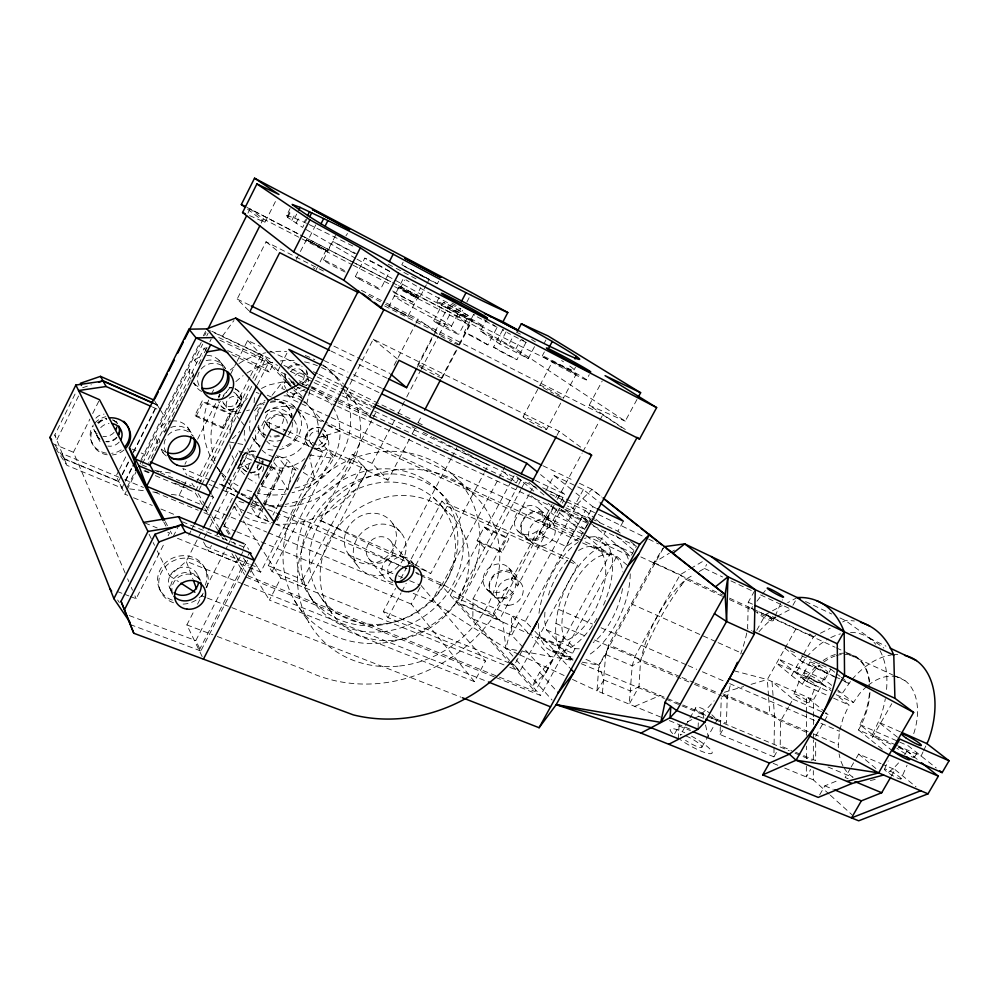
<?xml version="1.0" encoding="UTF-8"?>
<svg xmlns="http://www.w3.org/2000/svg" width="999" height="999" viewBox="0 0 999 999"><rect width="100%" height="100%" fill="white"/><g stroke="black" fill="none" stroke-linecap="round" stroke-linejoin="round"><path stroke-width="0.75" stroke-dasharray="5 3.75" d="M815.684 742.344L815.671 760.639L792.969 751.123M628.246 559.003A61.576 30.482 -66.2 0 0 593.968 550.849A61.576 30.482 -66.2 0 0 558.254 609.228C555.207 624.125 552.897 641.833 562.961 654.657L569.755 658.89L574.388 659.078M829.195 794.193L813.311 779.857L813.323 770.629M813.336 759.864L813.373 739.859M813.373 738.323L813.373 733.703M813.386 724.475L813.398 718.318M813.398 716.783L813.423 699.862L822.514 683.89L776.535 663.249L802.359 684.253L827.871 695.616M806.355 766.196L806.318 776.985L810.639 769.442M806.38 758.491L806.43 746.166M806.468 735.376L806.555 713.798M806.555 712.262L806.618 696.852L824.525 711.588M529.133 494.305L472.977 599L472.852 618.806L511.75 635.089L546.091 672.539L532.192 685.976L539.622 672.352L553.159 659.602L532.117 637.262M720.316 726.872L720.067 734.54L773.913 756.83L774.5 715.958L773.313 699.512M754.557 590.946L748.263 602.21L747.614 628.808L751.822 630.731M720.366 725.349L721.266 697.764M698.101 727.846L698.326 722.065M678.433 738.81L679.033 725.923L681.817 724.55M254.121 402.634L254.508 396.466M602.422 693.094L605.719 654.545L608.728 644.805L653.958 562.549L663.311 547.914M229.92 433.354C230.794 419.817 237.774 406.506 248.052 397.727M244.568 430.282L244.143 435.751L245.192 441.071M318.157 433.928C319.98 421.628 313.936 408.279 303.296 401.773M838.373 747.664A55.482 36.201 -66.6 0 1 838.273 744.505L839.472 731.268L843.181 717.844L849.125 705.094L837.037 695.454M193.057 377.048L193.469 374.188L189.86 369.393L189.448 372.215A17.195 16.583 -18.6 0 0 190.996 379.258M503.546 330.007L502.734 329.695L503.496 330.369M559.353 508.603L549.05 527.722L542.594 522.04L543.106 519.567A15.36 13.611 -48.1 0 0 526.098 506.243A15.36 13.611 -48.1 0 0 515.746 528.009A15.36 13.611 -48.1 0 0 538.136 530.032L544.53 535.776L517.582 585.938L511.451 579.757L511.875 577.922A15.297 13.462 -44 0 0 495.192 564.51A15.297 13.462 -44 0 0 484.353 585.826A15.297 13.462 -44 0 0 506.668 588.161L507.417 587.287L513.498 593.531L499.275 620.017L455.894 601.71L518.006 485.601M549.05 527.722L549.562 525.237A15.497 13.699 -48.1 0 0 532.442 511.825A15.497 13.699 -48.1 0 0 521.977 533.778A15.497 13.699 -48.1 0 0 544.53 535.776M261.413 486.001L273.676 489.473L287.974 489.735L292.994 465.871L301.686 461.401L304.832 458.628M517.582 585.938L518.019 584.09A15.435 13.549 -44.1 0 0 501.223 570.604A15.435 13.549 -44.1 0 0 490.259 592.095A15.435 13.549 -44.1 0 0 512.749 594.417L513.498 593.531M306.705 403.958L310.077 389.747M502.734 329.695L493.556 347.202L503.646 353.209L516.895 359.727L526.048 342.245M474.225 315.16L473.501 314.635L464.285 332.205L487.912 344.88L497.165 327.235L492.719 324.488M487.912 344.88L474.875 337.113L464.285 332.205M242.707 455.182L238.486 468.219L246.99 477.247M256.755 416.321L258.404 411.913A18.307 17.395 -31.4 0 1 261.151 408.029M793.955 694.18L800.961 676.922M809.015 702.584L816.058 685.326M660.664 717.057L596.99 690.858L598.913 665.197L605.719 654.545L608.616 647.577L608.728 644.805L635.139 656.143L640.521 661.238L688.835 681.93M773.276 620.267L774.487 617.532M775.087 616.171L782.367 599.787M884.552 769.13L888.198 760.951M900.973 778.945A9.578 1.386 30.4 0 0 889.672 770.803A9.578 1.386 30.4 0 0 887.636 772.377A9.578 1.386 30.4 0 0 900.973 778.945L907.055 765.271M892.881 751.198L859.927 724.6L864.709 714.372A53.871 33.754 -66.5 0 0 869.505 691.658M923.051 751.885L921.115 756.018L897.464 745.654M923.688 750.511L926.26 745.004M121.428 475.699L118.631 481.268L64.261 458.678L54.795 435.002L76.236 391.658M78.571 395.991L56.818 439.947L54.795 435.002M125.175 573.126L73.414 452.272L89.91 419.081M92.67 413.549L98.851 401.099M201.011 359.578L198.289 365.06L194.63 360.339L202.71 344.056M206.743 335.914L208.092 333.191M204.408 352.722L207.13 347.24M209.852 341.758L211.214 339.011M118.869 470.529L116.109 476.048L124.887 494.155L127.772 495.354M119.568 469.155L126.486 455.357M247.939 213.124L250.025 208.966L302.622 236.139M122.128 474.3L129.108 460.389M133.292 452.035L157.043 404.732L154.196 403.471M122.34 474.737L129.321 460.814M133.516 452.46L157.28 405.119L153.009 403.221M125.187 480.731L132.13 466.92M55.782 448.613L66.921 465.334L121.94 488.099L124.713 482.567M125.412 481.193L132.355 467.37M127.248 487.1L134.84 472.003M141.071 459.627L199.825 342.807M203.321 335.851L206.119 330.282M124.887 494.155L126.261 491.421M126.96 490.047L135.914 472.227M140.06 463.998L201.186 342.445M204.67 335.502L206.069 332.729M261.214 223.077L263.311 218.906L250.025 208.966M166.808 429.72L164.335 432.067L161.026 426.698L189.86 369.393M249.575 215.609L264.972 222.302L276.174 200.05M207.143 347.752L204.108 348.276L147.49 460.739L149.35 464.11M142.532 463.474L156.693 435.352L159.952 440.796L150.399 459.727M164.335 432.067L193.469 374.188M248.801 310.639L237.175 299.051L266.034 241.795L324.088 271.341M307.829 217.208L302.66 227.422L287.724 217.457L286.601 215.434L290.072 208.566M287.262 216.508L290.746 209.59M231.094 414.073L230.806 413.062L223.414 427.622L223.664 428.683L196.066 416.396L195.105 415.01L202.285 400.786L229.795 413.174L230.844 414.548L203.272 402.135L202.285 400.786M286.601 215.434L294.655 218.132L296.691 214.098M196.066 416.396L203.272 402.135M287.724 217.457L291.483 210.015M291.833 220.354L295.654 212.812M296.016 223.301L299.875 215.697M294.655 218.132L304.208 222.24L305.557 219.593M184.94 464.26L186.338 461.476M197.615 439.223L218.057 398.888M218.756 397.49L220.167 394.705M230.732 373.851L236.376 362.724M237.075 361.326L247.64 340.459L260.227 346.441M296.291 259.278L306.581 239.685L326.099 250.15L318.119 265.809M335.564 235.377L327.572 251.074L316.658 245.754L307.842 240.497L315.821 224.763M171.341 494.38L179.071 495.392L183.042 487.574M183.704 486.263L187 479.745M223.664 428.683L222.627 427.272L229.795 413.174M130.307 596.49L136.126 598.713L164.673 542.569M168.157 535.714L169.543 532.979L166.808 531.868M249.962 376.948L194.068 486.913L190.047 480.307M250.662 375.574L261.139 354.945L209.44 330.482M195.592 490.921L198.414 485.364M199.126 483.978L250.05 383.866M252.884 378.309L264.198 356.056L272.652 360.052M173.202 536.55L177.747 527.609M201.161 485.826L197.64 492.769L204.882 504.67M201.873 484.44L252.01 385.901M254.832 380.357L265.422 359.54L216.071 336.226M257.28 384.965L269.255 361.463L264.198 356.056L212 331.318M316.134 269.718L317.457 267.108M323.364 259.977L332.779 241.483L356.206 253.659M231.905 354.707L269.118 372.14L272.69 365.135L269.255 361.463L277.685 365.434M188.736 535.202L190.859 531.043M191.571 529.657L193.694 525.499M347.515 233.466L345.966 235.801M211.726 494.68L213.361 497.265L206.269 511.163L203.434 509.977M279.995 366.758L277.947 370.754L291.633 385.364M280.669 365.422L287.487 352.073M224.201 488.361L221.653 484.503L238.861 450.811L243.257 452.297M201.124 532.192L186.226 561.288L169.543 575.824L157.255 550.861M204.246 538.011L209.191 528.346M209.902 526.972L264.348 420.666L286.938 430.894M232.317 498.289L221.266 519.867L212.625 516.258M288.349 431.531L315.172 443.681L322.727 452.36L260.639 572.127L208.641 551.048L211.476 545.504M228.796 534.29L223.913 526.398L227.984 518.469M228.659 517.145L234.078 506.568L274.051 523.451M329.795 416.895L291.633 399.2L297.577 387.6L307.442 392.22M355.419 276.411L364.785 258.129L376.723 263.911L389.722 271.391L380.344 289.585M202.198 656.63L186.875 624.912L193.968 611.101M197.515 604.195L203.197 593.144M206.031 587.624L227.31 546.178M228.022 544.805L230.145 540.659M250.462 506.143L261.863 510.988L269.455 521.903L257.879 517.007L250.462 506.143L253.996 499.263M257.53 492.382L276.611 455.232L287.974 460.277L296.066 470.329L272.964 515.109M262.575 505.244L260.439 509.39L254.495 500.836L257.305 495.392M258.004 494.03L274.101 462.687L280.344 470.729L263.286 503.871M257.879 517.007L262.088 508.828M264.897 503.384L284.528 465.234L276.611 455.232M261.863 510.988L263.986 506.868M264.685 505.506L287.974 460.277M247.64 560.227L200.836 650.973L195.804 640.584L239.036 556.63M243.294 548.376L245.417 544.243L248.714 549.45M240.122 557.092L237.312 562.537L244.53 574.487M240.834 555.719L242.932 551.635M199.151 650.324L247.39 556.78M248.102 555.394L249.513 552.647M438.736 281.268L437.2 283.853L420.954 275.674L401.81 264.785L403.121 262.238M252.622 567.719L248.326 576.036L535.114 691.533L609.44 555.294L548.051 503.209M276.973 520.579L279.121 516.421M297.028 481.755L299.176 477.597M303.471 469.28L305.619 465.122M309.915 456.805L311.351 454.033M416.196 296.378L417.794 297.465L407.817 316.471L388.986 306.393L403.571 278.084M369.642 416.758L345.367 393.219L373.264 339.235L559.153 431.268L582.867 448.726M407.954 292.819L400.312 288.286L404.533 280.12M268.244 565.684L328.421 449.687L362.6 465.172L367.232 470.204L306.818 585.751L272.053 571.603L268.244 565.684L302.747 579.77L306.818 585.751M272.053 571.603L332.804 454.645L328.421 449.687M393.569 292.407L412.937 302.347L420.679 287.737M413.611 295.679L419.305 298.364L423.526 290.222M424.225 288.873L426.336 284.802M427.035 283.454L429.145 279.383L410.152 269.243L429.145 279.383M421.128 585.526L485.489 661.138L474.438 681.605L269.418 600.099L280.856 578.084L260.439 546.878M394.143 365.259L415.272 324.6M415.971 323.239L418.082 319.18L386.288 302.997M412.487 564.735L319.842 520.204L376.81 410.651M436.975 301.611L439.123 297.465M433.653 320.929L443.356 302.31L454.82 307.817L468.519 315.696L458.828 334.215M302.747 579.77L362.6 465.172M417.744 364.96L432.018 337.587M434.877 332.105L447.777 307.355L458.916 312.675L472.377 320.429L459.478 345.055M417.232 367.257L432.842 337.312M433.554 335.951L435.676 331.868L418.082 319.18M409.54 438.961L387.974 480.119L372.078 463.374L391.558 426.049M392.282 424.662L395.167 419.13M398.052 413.598L405.994 398.389M406.718 397.003L420.429 370.729M421.153 369.355L438.474 336.163M439.198 334.777L450.736 312.662L395.367 284.053M451.423 326.273L460.726 308.491A32.53 1.124 28.2 0 1 439.423 298.439A32.53 1.124 28.2 0 1 405.931 279.782M636.962 399.488L625.249 421.153L515.909 348.838L459.041 317.07L462.587 310.289M466.833 302.148L471.091 294.018M412.412 433.466L415.297 427.984M418.169 422.49L421.765 415.634M441.171 378.584L456.268 349.775M459.14 344.28L469.205 325.075L450.736 312.662M442.345 377.747L457.33 349.138M534.527 346.641L528.184 358.604L499.675 343.943L480.469 331.069L485.964 320.629M499.675 343.943L506.056 331.843M528.184 358.604L508.341 345.442L513.111 336.388M319.842 520.204L399.675 555.844L451.036 458.616M451.76 457.242L456.83 447.652M515.909 348.838L520.654 339.872M504.083 664.947L387.962 617.632L383.304 611.525L395.604 588.349M400.661 578.808L406.456 567.894M407.167 566.533L441.895 501.098L568.768 558.566M544.467 342.732L545.916 340.022M387.962 617.632L401.099 592.894M401.823 591.52L406.206 583.279M415.696 565.409L447.09 506.306L441.895 501.098M542.27 355.869L544.38 351.91M474.438 681.605L411.276 604.083L420.429 586.85M420.916 568.781L430.744 573.501L483.928 473.439M484.652 472.077L488.299 465.222L462.075 450.586M523.151 416.745L537.749 389.335M539.935 385.227L552.572 361.476L565.496 367.944L576.136 374.288L563.448 398.027M413.224 593.356L431.905 601.161L441.433 583.266L502.872 622.09L574.987 654.395M511.451 664.697L441.608 585.514L504.957 466.645M484.615 548.026L477.11 540.521L484.303 527.035L507.305 537.4L508.941 538.961L501.748 552.36L478.683 542.095L450.262 595.317L493.319 613.548L499.275 620.017M511.026 481.555L485.901 528.583L508.941 538.961M511.738 480.207L514.61 474.837L535.077 492.195M574.063 369.88L575.486 367.232M372.452 415.197L516.333 482.854L519.118 477.647M546.615 429.52A13.399 0.974 28.3 0 0 530.119 419.592A13.399 0.974 28.3 0 0 527.884 420.292A13.399 0.974 28.3 0 0 546.615 429.52L561.251 402.135M518.731 484.24L520.904 480.169M509.677 660.501L459.627 603.858L520.904 489.435M521.628 488.074L525.274 481.268M586.45 379.895A25.225 0.924 28.4 0 0 554.87 361.838A25.225 0.924 28.4 0 0 551.673 361.925A25.225 0.924 28.4 0 0 586.45 379.895L589.285 374.613M556.955 435.364L559.153 431.268M529.87 492.944L533.516 486.151L528.159 481.693M501.748 552.36L500.124 550.774L507.305 537.4M625.337 429.533L589.185 405.244L602.185 381.044M493.319 613.548L507.417 587.287M511.451 579.757L538.136 530.032M545.804 490.909L554.083 475.512L583.329 489.547L599.1 502.022M542.594 522.04L552.072 504.445M555.719 497.677L557.18 494.967L544.817 489.123M554.133 505.069L506.755 593.868L491.221 619.617A146.878 133.004 -38 0 1 303.808 669.392L214.31 635.352M557.08 499.6L582.13 453.084M582.867 451.723L599.088 421.628M599.825 420.254L602.772 414.785L384.915 304.033M579.033 538.111L566.183 546.503L539.123 534.14L554.32 505.956M588.299 523.101L584.865 529.445L553.633 514.91L559.165 504.645M560.551 502.072L564.722 494.343L538.636 473.002M562.3 503.146L563.773 500.412L557.18 494.967M539.123 534.14L553.109 524.7L561.176 509.802L559.128 508.066M583.329 489.547L573.051 508.566L567.457 505.944M518.444 622.739L511.75 635.089L511.525 615.396L527.909 632.792M530.669 626.86L525.337 621.266L585.289 510.601L565.184 501.098M566.183 546.503L582.03 517.282L588.324 522.527L581.043 535.926M588.985 521.84L590.359 519.305L587.449 516.895L592.944 506.755L574.725 492.107M571.59 559.852L577.634 565.322L519.855 671.365L514.335 665.084L522.514 650.049M599.775 542.02L605.406 531.693M620.204 533.091L617.894 531.218L623.364 521.191M546.091 672.539L553.159 659.602M495.829 677.472L540.571 695.454L616.745 556.356L325.262 421.928M631.48 555.132L636.375 546.178L588.886 523.963M663.386 547.976L598.913 665.197L603.871 679.944L630.581 691.058L638.985 686.6L681.455 704.395M699.163 571.54L704.482 568.431L706.693 564.447M674.637 733.79L679.033 725.923L690.509 730.644M684.914 727.01L680.356 735.152A12.375 2.323 29.7 0 1 681.917 734.69M685.676 725.649L695.579 707.979M756.743 630.269L765.609 614.485L771.103 611.538M701.972 747.015L714.198 725.286M714.959 723.925L717.257 719.854M720.067 734.54L722.901 729.52M792.906 605.257L797.239 597.564L787.612 602.709M768.506 695.966L767.344 679.507L798.064 625.112M791.558 675.461L802.896 655.444M803.646 654.108L813.486 636.763L819.043 633.94M803.72 673.201L809.902 662.312M788.598 706.93L780.506 721.178L780.207 745.778L791.558 750.536M789.335 705.631L793.019 699.15L772.027 681.58L773.214 698.014M773.913 756.83L776.71 751.922M821.328 683.191A10.202 1.249 29.6 0 0 809.714 675.099A10.202 1.249 29.6 0 0 806.755 675.886A10.202 1.249 29.6 0 0 821.328 683.191L827.534 672.29A10.215 1.174 29.5 0 0 815.858 664.273A10.215 1.174 29.5 0 0 812.961 664.959A10.215 1.174 29.5 0 0 827.534 672.29M831.692 685.314L824.724 679.807L830.806 669.143L812.724 660.888M815.684 736.251L823.713 722.202M824.45 720.916L828.096 714.535L825.711 712.562M819.692 794.829L824.849 785.863L838.373 780.281M850.374 768.393L845.129 777.497L849.35 779.257M851.123 767.082L855.631 759.277M856.38 757.979L858.628 754.07L881.068 763.661M882.267 749.25L870.878 739.997L891.807 703.671M891.37 776.061L895.079 769.655L882.467 764.26M914.41 757.354L918.231 750.761M372.078 463.374L352.26 454.358L342.245 470.404A92.195 87.662 -31.2 0 1 285.389 504.383M352.26 454.358L367.669 470.941L357.342 487.437A95.005 89.823 -32.7 0 1 276.398 524.25M603.871 679.944L596.99 690.858L571.778 679.095M804.707 659.427L795.666 672.727L830.868 688.523M850.436 681.555L842.145 693.581L837.911 691.683M836.225 694.742L853.433 702.509L859.29 694.068A52.897 34.54 -66.6 0 1 866.957 686.313M222.377 336.188L233.941 320.504M472.29 320.529L447.777 307.355M681.293 585.339L685.851 579.308L693.843 574.637M260.976 484.44L273.863 467.857L283.504 468.081L292.994 465.871L298.139 469.13M754.033 609.552L751.398 608.316L753.246 605.943M756.967 601.186L761.613 595.242M762.537 594.055L765.321 590.484M272.065 395.317L282.567 381.98L294.205 382.48M232.405 438.786L239.685 431.431M722.452 596.303L685.851 579.308L680.669 584.24A93.119 51.498 -66.4 0 0 661.7 608.578L653.808 622.852A93.119 51.498 -66.4 0 0 642.369 653.496L640.521 661.238L638.985 686.6L629.258 704.133L632.192 665.809L635.139 656.143L680.132 574.725L689.173 569.405M161.026 426.698L163.486 424.375A17.233 16.284 -16.2 0 1 170.305 421.303M468.519 315.696L443.356 302.31M256.955 405.994L265.06 400.312M654.233 564.622L653.958 562.549L669.342 553.221M670.616 552.435L674.462 550.112M690.459 568.643L703.371 561.038M772.477 610.801L782.105 605.656M775.786 617.032L771.703 619.193A90.147 54.258 -66.5 0 0 758.403 632.379M777.147 616.308L790.746 609.103L760.139 594.667M820.429 633.241L830.157 628.309M842.669 621.965L845.441 620.554A113.536 71.004 -67.2 0 1 854.37 621.003M261.463 388.474L268.119 385.127L282.567 381.98L285.751 388.361M687.399 721.802L692.981 719.043M694.38 718.356L698.563 716.295A92.295 50.599 -66.3 0 0 714.123 700.786M251.061 462.737L238.486 468.219L235.639 462.699M305.107 389.335L289.573 396.004L281.219 395.679M634.69 706.368L660.177 695.479M82.655 387.749L91.346 384.752M417.794 297.465L415.484 296.591M388.986 306.393L407.979 316.396M317.794 437.962L340.072 431.106A56.344 53.234 -32.4 0 0 333.329 407.592M724.375 692.282L743.643 686.563M751.048 684.352L767.344 679.507L813.423 699.862M240.909 412.312L235.215 413.873L240.484 420.579M246.616 410.751L249.463 409.977M295.005 488.061C321.016 482.929 340.796 457.567 340.072 431.106L327.847 424.875M400.312 288.286L402.684 289.198M389.722 271.391L364.785 258.129M401.81 264.785L437.425 283.803M544.954 612.175A50.912 24.713 -66.2 0 0 544.88 622.777L546.441 629.845L557.529 641.258L563.086 641.395A50.912 24.713 -66.2 0 0 604.782 581.306A50.912 24.713 -66.2 0 0 578.334 550.699M579.283 648.801L575.074 648.676L557.529 641.258M538.311 623.438A61.938 30.07 -66.2 0 0 538.561 628.933L540.859 639.61L545.491 647.34L552.197 651.535L560.551 651.81A61.938 30.07 -66.2 0 0 598.239 616.033M326.099 250.15L306.256 239.635M129.645 488.873L145.092 490.909M152.81 491.933L157.442 492.544M309.028 454.945L333.878 458.366L318.743 439.173M156.831 470.916L173.676 473.501M516.608 650.299L505.931 648.363L431.905 601.161M522.702 651.41L573.001 660.514M582.155 662.162L598.913 665.197L583.428 658.204M229.283 441.933L242.944 444.493M733.978 670.791L767.344 679.507M271.241 467.107L273.863 467.857L287.974 489.735M302.572 384.328L306.668 385.614M307.842 240.497L327.572 251.074M729.482 599.575L771.703 619.193L765.609 614.485L775.936 617.869M493.593 347.053L516.895 359.727M576.136 374.288L552.572 361.476M244.73 452.784L255.007 456.256M526.073 342.395L507.205 332.58M251.848 460.089L243.294 456.893L225.899 490.946L235.202 495.904M270.367 466.995L280.344 470.729M130.27 624.562L200.836 650.973M129.283 615.571L195.804 640.584M497.127 327.347L475.724 316.084M186.875 624.912L212.862 634.802M117.22 591.483L128.859 595.928M256.194 392.37L258.978 393.444M473.576 314.535L474.45 314.885M201.623 595.829L205.969 597.527M207.417 598.089L460.889 697.152M242.607 583.816L186.226 561.288L192.757 578.721M244.056 584.39L486.925 681.418M246.129 577.135L494.393 676.897M280.856 578.084L485.489 661.138M177.472 538.286L237.312 562.537L231.868 553.533M509.827 667.282L519.855 671.365M206.119 546.59L249.201 564.11M250.637 564.685L257.817 567.607L260.639 572.127M144.855 522.952L157.205 527.971M383.304 611.525L508.578 662.737M510.014 663.324L514.335 665.084M669.33 720.616L692.419 730.119M773.164 763.336L778.92 765.709M784.69 768.081L813.311 779.857M182.417 521.803L245.042 547.539M824.849 785.863L833.278 789.322M133.529 497.727L152.273 505.444M160.914 509.015L176.761 515.546M55.045 445.067L64.373 459.09L118.844 481.693L121.94 488.099M223.913 526.398L235.452 531.181M236.888 531.768L411.276 604.083M698.563 716.295L704.233 718.656M118.981 477.247L62.188 453.596L64.261 458.678M124.75 479.657L143.481 487.45M155.007 492.257L198.214 510.264M203.983 512.662L211.189 515.659M682.866 704.994L706.905 715.059M708.303 715.646L726.435 723.239L727.197 698.351A90.147 54.258 -66.5 0 1 730.931 683.191M554.258 651.598L571.84 658.965L557.617 644.255L540.284 636.95M179.071 495.392L200.612 504.408M206.356 506.805L209.228 508.016M214.985 510.414L237.962 520.029M239.398 520.629L266.696 532.055M268.132 532.654L393.119 584.939M552.197 651.535L574.063 660.689M581.231 663.698L664.447 698.526M665.871 699.125L706.043 715.933M707.479 716.533L789.247 750.761M794.992 753.171L812.199 760.376M827.984 766.982L852.372 777.185M52.348 443.469L73.414 452.272M143.981 470.854L149.638 473.239M155.295 475.624L194.88 492.32L203.996 507.392M534.952 631.343L541.745 638.473L559.103 645.791L563.786 637.212L562.15 630.157A50.599 25.05 -66.2 0 1 588.024 564.398A50.599 25.05 -66.2 0 1 622.852 571.878M141.858 464.81L147.502 467.207M154.558 470.192L158.791 471.978M160.202 472.577L179.957 480.931M181.368 481.53L191.246 485.714M210.527 496.066L213.361 497.265M275.487 524.05L396.853 575.287M398.289 575.886L402.572 577.697M409.715 580.706L419.705 584.927M144.955 470.541L149.226 472.352M174.85 483.154L189.098 489.16M459.627 603.858L502.872 622.09L505.931 648.363L515.172 658.703M605.719 654.545L632.192 665.809L640.521 661.238A184.565 107.13 -66.8 0 1 656.593 624.949L660.351 617.994A184.565 107.13 -66.8 0 1 681.256 585.327M546.441 629.845L563.786 637.212L575.074 648.676L570.304 657.379L552.747 650.024L569.805 667.919M472.977 599L525.337 621.266M209.927 480.019L182.817 468.431L186.838 475.024M211.363 480.631L225.624 486.725M227.06 487.337L239.897 492.819M241.321 493.431L252.747 498.314M264.161 503.184L281.281 510.501M282.705 511.113L316.958 525.749L400.986 566.046M132.005 449.075L135.951 450.761M141.209 453.009L143.831 454.12M188.986 475.836L203.334 481.943M209.078 484.378L211.938 485.601M213.374 486.213L220.542 489.26M221.978 489.872L234.89 495.367M252.098 502.697L260.714 506.356M267.882 509.403L401.273 566.171M402.709 566.783L407.018 568.618M415.621 572.277L418.494 573.501M419.93 574.113L441.433 583.266M722.839 693.781L774.5 715.958L780.506 721.178L807.242 732.629M555.831 623.401L587.375 636.925M594.542 639.997L680.569 676.885M681.992 677.497L693.468 682.417M694.904 683.029L717.844 692.869M723.576 695.329L808.166 731.593M813.898 734.053L838.273 744.505M694.517 684.365L727.197 698.351L722.577 694.205M558.254 609.228L592.519 624.088M601.086 627.809L686.738 664.984M688.161 665.596L696.728 669.318M702.434 671.79L728.134 682.941M729.557 683.566L815.209 720.729M820.916 723.214L839.472 731.268M793.019 699.15L823.888 712.687M825.299 713.298L828.096 714.535M896.078 745.054L872.427 734.69L879.957 718.556A77.373 48.501 -66.5 0 0 885.351 698.638M869.942 692.332A56.493 35.377 -66.5 0 1 858.503 729.919L891.245 744.255M898.363 747.364L906.905 751.111L918.993 760.739M589.185 405.244L625.249 421.153M859.927 724.6L898.326 741.495M899.749 742.12L908.278 745.866L936.288 768.019M284.528 465.234L296.066 470.329M152.41 406.993L158.017 409.478M195.105 415.01L222.627 427.272M477.11 540.521L500.124 550.774M900.536 731.917L878.321 722.052L899.887 739.098M806.443 681.43L829.32 691.733M631.268 603.821L716.695 641.995M718.094 642.632L743.443 653.958M833.541 698.139L849.125 705.094M824.724 679.807L778.758 659.09L806.63 681.58L812.512 672.964A53.871 33.754 -66.5 0 1 820.304 664.884M332.804 454.645L367.232 470.204M447.09 506.306L567.694 560.826M569.118 561.475L577.634 565.322M367.669 470.941L387.974 480.119M286.526 436.026L322.727 452.36M784.902 648.214L801.935 661.663L834.277 676.348M835.688 676.985L839.897 678.895M841.308 679.545L849.063 683.553L844.842 681.643M836.4 677.809L801.935 661.663M751.398 608.316L753.396 609.24M790.471 650.749L794.642 652.647M801.598 655.819L811.325 660.264M267.257 395.179L271.503 397.127M272.914 397.789L295.554 408.229M296.965 408.878L323.851 421.278M592.981 546.678L610.189 554.607M327.797 425.562L581.131 542.257M582.554 542.907L609.44 555.294M547.065 519.393L574.1 531.905M553.109 524.7L580.319 537.275M284.603 389.71L281.793 388.399L287.6 377.035L296.578 386.538M290.209 392.32L301.448 397.552M653.958 562.549L680.132 574.725L685.851 579.308M765.609 614.485L813.486 636.763L808.74 633.179M614.11 544.492L632.404 552.996M640.846 556.93L722.464 594.88M729.507 598.126L835.077 647.227M836.45 647.889L857.504 657.654M758.828 611.788L772.002 617.894A12.675 2.66 33.6 0 1 772.839 620.804A12.45 2.61 33.6 0 1 759.64 614.685A12.675 2.66 33.6 0 1 757.117 612.762M849.649 654.907L892.594 674.874M893.818 675.424L904.944 680.594M331.206 417.545L584.228 534.815M585.639 535.476L630.781 556.406L568.356 504.682M748.263 602.21L752.497 604.183M518.543 654.258L505.931 648.363L511.625 625.774L577.41 504.145L592.032 489.348L601.823 497.002M519.942 654.907L564.772 675.824M227.672 350.562L265.709 368.419L269.118 372.14M310.002 389.66L336.763 402.21M338.174 402.872L367.744 416.745M565.846 509.677L589.06 520.579M561.176 509.802L588.324 522.527M308.853 392.869L335.627 405.407M337.025 406.069L587.512 523.314M304.208 222.24L306.406 223.277M219.842 340.209L272.69 365.135L277.947 370.754L287.824 375.399M299.113 380.706L310.389 386.014M311.8 386.675L338.599 399.275M340.01 399.937L371.041 414.535M587.449 516.895L590.209 518.206M591.595 518.856L617.894 531.218M300.224 382.967L303.034 384.29M311.451 388.249L336.788 400.149M338.199 400.811L367.757 414.697M565.946 507.842L590.359 519.305M309.078 224.525L353.971 246.578M345.367 393.219L372.053 405.844M283.903 365.384L372.59 407.33M542.682 487.774L596.977 513.761M290.334 371.403L340.921 395.279M342.332 395.941L373.239 410.527M374.65 411.188L536.276 487.45M550.087 493.968L563.773 500.412M704.482 568.431L722.577 576.96M730.918 580.894L753.184 591.383M270.017 351.099L302.173 366.396M313.361 371.715L317.557 373.701M318.956 374.375L412.287 419.73M592.944 506.755L595.704 508.066M869.292 638.224L885.938 646.128M317.257 376.96L373.501 403.633M535.189 480.344L564.722 494.343M805.506 601.51L831.668 613.985M839.934 617.931L845.441 620.554L883.865 648.051M322.64 365.584L349.388 378.384M350.799 379.058L378.958 392.545M402.397 566.708L406.593 568.731M416.396 573.426L419.205 574.775M420.604 575.449L441.608 585.514M324.101 360.577L347.952 372.028M353.559 374.725L381.618 388.211M542.932 465.746L573.788 480.581M579.408 483.279L592.032 489.348L601.635 496.99M392.657 290.984L413.124 302.285M331.019 351.036L353.409 361.888M359.003 364.61L386.988 378.171M237.175 299.051L249.787 305.195M333.866 346.116L389.91 373.401M598.376 514.448L647.315 538.461M648.713 539.148L658.503 543.943M354.682 253.534L332.779 241.483M221.653 484.503L225.762 486.538M227.135 487.225L239.448 493.344M240.821 494.03L254.495 500.836M417.819 422.527L424.737 426.036M412.137 426.76L416.296 428.858M423.214 432.355L431.531 436.551M432.917 437.25L488.299 465.222M403.059 289.223L414.011 295.117M411.376 294.543L415.134 296.578M368.256 295.567L383.516 303.321M384.603 305.944L435.676 331.868M361.413 290.334L384.915 302.297M316.983 419.343L326.486 424.188M304.008 236.863L353.846 262.6M355.232 263.311L393.981 283.341M246.903 207.38L299.6 234.615M300.986 235.339L350.899 261.151M352.285 261.863L391.096 281.943M392.482 282.655L459.041 317.07M263.311 218.906L300.612 238.149M301.998 238.861L351.748 264.51M353.134 265.222L393.206 285.889M394.58 286.601L469.205 325.075M480.469 331.069L508.341 345.442M388.062 264.136L393.444 266.92M516.308 332.055L520.379 334.178M408.928 293.269L412.899 295.442M409.203 292.507L398.801 287.4L410.452 294.156M244.817 516.77L248.676 518.793A95.005 89.823 -32.7 0 0 270.454 523.813M396.141 268.331L418.981 280.419M251.149 504.42L260.439 509.39M484.016 319.705L487.1 321.366M410.164 292.944L416.071 296.291M355.719 258.429L305.17 228.983M357.03 259.166L360.976 261.401C426.623 297.59 492.47 333.641 560.439 365.322A163.312 5.682 28.2 0 0 566.957 364.073M399.675 555.844L430.744 573.501M521.515 339.46L523.688 340.721M414.56 295.404L419.305 298.364M248.052 478.384L256.056 483.204M313.199 267.707L314.772 268.669M531.605 339.473L535.377 341.858M303.296 472.402L314.885 479.745L309.715 457.867M302.16 401.049L298.751 398.863L289.573 396.004L286.388 389.635M169.543 575.824L178.421 581.568M602.772 414.785L623.014 428.396M247.577 209.191L264.972 222.302M830.806 669.143L835.476 672.764M836.65 673.676L840.159 676.385M841.32 677.297L848.338 682.729M837.499 689.909L853.433 702.509M822.514 683.89L830.981 690.634M266.034 241.795L277.422 250.861M554.083 475.512L573.513 491.133M630.606 541.508L635.227 545.254M858.503 729.919L870.878 739.997M585.289 510.601L594.78 518.356M595.966 519.318L600.711 523.201M616.133 535.801L633.928 550.349M373.264 339.235L398.988 360.302M895.079 769.655L916.058 786.912M562.512 499.837L567.195 503.721M858.628 754.07L877.684 770.029M564.772 509.353L573.751 516.883M595.616 536.6L609.727 548.476M533.516 486.151L546.078 496.753M561.363 509.627L584.865 529.445M616.745 556.356L626.823 564.835M503.933 472.19L516.333 482.854M531.493 495.879L553.633 514.91M539.722 509.44L546.166 515.034M543.906 515.247L551.473 521.853M830.331 795.216L851.885 814.66M525.149 536.363L532.517 543.194M517.844 530.981L524.088 536.775M453.221 475.199L472.702 493.381M327.622 368.631L337.362 377.934M484.303 527.035L491.908 534.403M433.903 486.401L439.16 491.608M508.716 567.882L514.847 573.975M512.812 574.837L520.017 582.042M433.603 497.839L447.04 511.426M301.798 370.342L305.919 374.525A7.817 7.492 -38 0 1 306.406 385.239M543.369 639.173L554.383 650.711M492.807 594.617L499.8 602.035M291.521 381.905L295.554 386.188M486.376 588.786L492.307 595.079M292.682 386.488L302.148 396.603M288.361 383.703L289.161 384.553M247.64 340.459L292.757 388.848M293.806 389.972L303.259 400.112M304.308 401.248L323.226 421.528M255.732 459.315L250.262 453.421L247.203 447.44M286.713 393.806L291.633 399.2M322.652 433.741L326.436 437.912M539.622 672.352L558.229 692.819M293.007 405.282L295.716 408.279M296.616 409.278L299.313 412.275M297.365 410.152L303.721 417.195M516.196 659.864L552.097 700.074M285.951 405.182L286.75 406.069M510.701 661.65L540.571 695.454M392.582 523.414A26.898 24.438 -37.3 0 1 370.991 563.761A26.898 24.438 -37.3 0 1 347.515 528.521A26.898 24.438 -37.3 0 1 392.582 523.414L402.272 534.403A27.373 24.763 -37.6 0 1 380.269 575.412A27.373 24.763 -37.6 0 1 356.518 539.697A27.373 24.763 -37.6 0 1 402.272 534.403M512.487 665.871L535.114 691.533M289.048 414.398L292.932 418.806M310.352 442.669L314.061 446.915M411.938 561.888L413.911 564.16M391.383 541.957A14.073 12.725 -37.6 0 1 380.144 563.074A14.073 12.725 -37.6 0 1 367.869 544.767A14.073 12.725 -37.6 0 1 391.383 541.957L407.667 560.751M282.018 414.398L285.951 418.943M218.906 360.189L222.802 364.872M266.845 424.65L270.654 429.295M204.108 348.276L207.068 351.91M389.66 577.434L393.456 582.092M264.348 420.666L269.243 426.698M368.269 557.979L383.916 577.285M236.651 394.642L240.659 399.612M259.103 429.558L258.366 428.633A18.269 17.37 -31.4 0 0 265.222 434.503M241.371 421.703L244.88 426.173M348.339 554.02L357.305 565.584M253.771 439.647L259.553 447.127A26.673 25.25 -32.1 0 1 255.382 430.631M223.601 403.409L227.497 408.466M260.826 460.976L262.5 463.174M193.481 382.979L195.292 385.427M238.861 450.811L241.521 454.458M245.542 466.358L247.964 469.717M321.004 597.539L331.968 613.461M117.62 599.987L119.318 602.484M309.815 596.191L313.998 602.409M217.058 467.395L221.266 473.676M223.788 477.447L222.103 474.925A76.049 71.903 -32.7 0 0 225.524 479.757M187.525 427.172L191.071 432.505M235.527 503.159L241.958 512.874M234.078 506.568L240.022 515.671M243.431 520.879L259.59 545.579M294.33 600.187L308.966 622.577M254.795 562.986L257.817 567.607M154.87 401.311L158.454 406.955M160.577 410.302L164.186 416.009M157.28 405.119L160.115 409.602M222.827 522.377L231.406 536.201M233.666 542.182L235.289 544.817M243.419 557.979L248.289 565.884M251.536 571.141L269.418 600.099M205.682 505.981L211.313 515.234M212.113 516.558L218.556 527.135M224.987 537.712L226.598 540.347M235.452 554.895L245.904 572.077M204.758 508.653L210.265 517.782M211.064 519.105L217.47 529.682M221.766 536.8L223.314 539.373M161.239 449.65L163.199 452.972M203.484 541.933L208.641 551.048M205.282 569.13L206.656 571.64M116.234 421.366L117.507 423.751M197.777 575.349L201.536 582.392M165.297 521.603L167.457 525.674M170.33 531.118L171.766 533.828M163.774 521.99L165.934 526.111M232.08 455.794L234.927 461.313M149.076 534.228L152.485 541.158M153.172 542.544L154.533 545.317M93.781 429.258L96.141 434.115M96.453 434.565L98.564 438.923M169.43 587.162L172.914 594.355M91.334 441.483L92.095 443.094M159.241 588.299L160.452 590.896M127.61 578.808L128.821 581.655M131.256 587.337L132.48 590.184M134.915 595.866L136.126 598.713M64.373 459.09L66.921 465.334M702.722 713.311L704.12 719.143M705.506 724.987L708.291 736.65M229.832 444.705L230.682 448.863M257.243 464.76L259.053 478.171M768.606 697.464L769.767 713.923M896.752 676.798A52.897 34.54 -66.6 0 1 912.974 735.826M868.106 685.376A52.897 34.54 -66.6 0 1 895.279 676.498M850.536 632.429A77.373 48.501 -66.5 0 1 875.736 644.293M879.944 650.536A77.373 48.501 -66.5 0 1 886.413 691.071M806.668 657.08A77.373 48.501 -66.5 0 1 828.271 638.935M830.768 637.612A77.373 48.501 -66.5 0 1 840.471 633.865M836.4 655.581A53.871 33.754 -66.5 0 1 869.567 687.337M823.651 662.2A53.871 33.754 -66.5 0 1 835.014 656.031M852.097 679.407A75.974 49.625 -66.6 0 1 891.245 655.007M892.769 654.807A75.974 49.625 -66.6 0 1 900.286 654.707M898.825 746.902A11.301 1.474 30.2 0 1 912.524 755.032A11.301 1.474 30.2 0 1 910.613 756.33M905.893 753.97A11.301 1.474 30.2 0 1 896.84 748.164M116.933 437.712A12.05 11.301 -7.9 0 1 105.644 441.72M100.012 439.323A12.05 11.301 -7.9 0 1 95.779 431.68M98.589 423.364A12.05 11.301 -7.9 0 1 106.818 419.268M112.949 420.242A12.05 11.301 -7.9 0 1 117.682 423.976M119.206 442.082A12.138 11.389 -8.5 0 1 107.83 446.116M100.025 441.546A12.138 11.389 -8.5 0 1 97.89 436.026M100.737 427.647A12.138 11.389 -8.5 0 1 109.016 423.514M172.49 593.206A15.509 14.023 -21.6 0 1 180.519 575.973A15.509 14.023 -21.6 0 1 199.65 579.245M124.038 449.975A19.843 18.606 -8.6 0 1 112.412 454.945M107.255 454.82A19.843 18.606 -8.6 0 1 92.807 428.771M97.44 422.827A19.843 18.606 -8.6 0 1 106.631 418.256M171.341 590.272A15.347 13.911 -21.2 0 1 178.159 568.394A15.347 13.911 -21.2 0 1 198.676 578.858M172.315 600.149A24.938 22.615 -21.1 0 1 159.453 571.191A24.938 22.615 -21.1 0 1 191.246 556.755A24.938 22.615 -21.1 0 1 205.294 585.177M173.564 602.784A25.025 22.69 -21.2 0 1 160.664 573.726A25.025 22.69 -21.2 0 1 192.582 559.228A25.025 22.69 -21.2 0 1 206.681 587.737M202.71 594.43A25.025 22.69 -21.2 0 1 179.758 604.058M121.179 449.9A19.793 18.569 -8.4 0 1 111.601 453.309M106.456 453.184A19.793 18.569 -8.4 0 1 93.307 425.037M94.855 423.052A19.793 18.569 -8.4 0 1 105.819 416.708M166.059 452.435A15.834 14.935 -17.4 0 1 165.647 438.549M167.932 435.202A15.834 14.935 -17.4 0 1 192.919 435.939M198.976 385.377A15.797 15.21 -20.3 0 1 225.349 368.544M392.557 582.442A14.486 12.999 -38.1 0 1 381.855 569.58A14.486 12.999 -38.1 0 1 394.193 555.706A14.486 12.999 -38.1 0 1 409.14 563.823M906.905 751.111A55.482 36.201 -66.6 0 1 904.595 754.857M898.538 762.911A55.482 36.201 -66.6 0 1 886.163 774M875.224 779.332A55.482 36.201 -66.6 0 1 867.781 780.756M853.183 777.322A55.482 36.201 -66.6 0 1 844.355 768.356M842.981 765.921A55.482 36.201 -66.6 0 1 839.073 753.808M711.85 714.809A12.575 3.434 34.1 0 1 715.409 718.543A12.562 0.812 25.3 0 1 717.057 719.992A12.338 0.799 25.3 0 1 709.552 717.12M630.219 573.838A61.576 30.482 -66.2 0 1 587.749 655.556M846.49 653.334A56.493 35.377 -66.5 0 1 869.892 684.864M802.359 684.253A56.493 35.377 -66.5 0 1 819.442 663.348M823.126 660.539A56.493 35.377 -66.5 0 1 838.124 653.771M839.547 653.521A56.493 35.377 -66.5 0 1 845.129 653.221M548.513 595.042A50.912 24.713 -66.2 0 1 569.542 558.091M622.477 588.573A50.599 25.05 -66.2 0 1 593.181 642.607M603.546 605.107A61.938 30.07 -66.2 0 0 612.175 557.305L609.29 546.865L604.07 539.797L596.94 536.513L588.423 537.137A61.938 30.07 -66.2 0 0 584.502 538.573M538.985 613.299A61.938 30.07 -66.2 0 1 577.934 542.332M746.777 632.979A92.295 50.599 -66.3 0 1 740.659 654.008M685.938 735.926A12.375 2.323 29.7 0 1 699.575 744.005A12.375 2.323 29.7 0 1 699.312 747.289A12.375 2.323 29.7 0 1 685.576 740.334M705.656 715.334A12.338 0.799 25.3 0 1 703.696 714.397A12.562 0.812 25.3 0 1 696.578 710.651A12.575 3.434 34.1 0 1 696.141 707.292A12.35 3.372 34.1 0 1 709.415 712.861M691.483 736.151A24.076 4.52 29.7 0 1 711.375 753.583A24.076 4.52 29.7 0 1 680.244 739.635M672.677 733.553A24.076 4.52 29.7 0 1 684.802 732.766M310.751 386.913A56.344 53.234 -32.4 0 1 331.718 404.982M165.559 451.885A17.233 16.284 -16.2 0 1 159.927 447.427M157.73 443.756A17.233 16.284 -16.2 0 1 156.693 435.352M171.791 421.041A17.233 16.284 -16.2 0 1 190.734 434.94M197.902 386.538A17.195 16.583 -18.6 0 1 191.671 380.532M194.63 360.339A17.195 16.583 -18.6 0 1 202.41 355.956M206.868 355.357A17.195 16.583 -18.6 0 1 223.202 367.62M201.573 391.496A17.37 16.733 -19.6 0 1 194.043 382.792M206.144 360.614A17.37 16.733 -19.6 0 1 225.474 368.331M166.358 455.969A17.408 16.421 -16.9 0 1 160.989 449.275M170.779 427.497A17.408 16.421 -16.9 0 1 193.232 436.201M292.27 422.127A17.07 16.196 -31.4 0 1 285.677 437.462M281.868 439.747A17.07 16.196 -31.4 0 1 269.031 440.247M264.111 437.387A17.07 16.196 -31.4 0 1 258.866 423.314M265.447 412.137A17.07 16.196 -31.4 0 1 291.196 418.032M293.906 419.917A17.258 16.334 -32 0 1 282.355 446.803M277.934 446.99A17.258 16.334 -32 0 1 266.708 441.121M264.51 437.462A17.258 16.334 -32 0 1 270.055 417.682A17.258 16.334 -32 0 1 290.821 416.958M296.066 409.952A26.673 25.25 -32.1 0 1 305.781 440.709A26.673 25.25 -32.1 0 1 276.161 457.355M273.514 456.793A26.673 25.25 -32.1 0 1 262.088 450.187M265.072 412.812A26.673 25.25 -32.1 0 1 293.694 408.703M298.689 412.387A26.324 24.975 -31.4 0 1 279.595 449.55M272.864 450.049A26.324 24.975 -31.4 0 1 265.035 448.401M260.327 446.004A26.324 24.975 -31.4 0 1 252.397 437.412M250.1 431.281A26.324 24.975 -31.4 0 1 250.062 420.691M254.483 410.801A26.324 24.975 -31.4 0 1 266.296 401.486M274.288 399.513A26.324 24.975 -31.4 0 1 295.791 408.067M458.416 344.93A13.998 0.749 28.1 0 1 454.333 343.094M451.473 341.67A13.998 0.749 28.1 0 1 449.375 340.584M445.054 338.286A13.998 0.749 28.1 0 1 437.687 332.992A13.998 0.749 28.1 0 1 458.753 344.455M563.349 397.764A13.437 0.699 28.3 0 1 562.749 397.852M561.288 397.252A13.437 0.699 28.3 0 1 556.518 394.955M553.533 393.406A13.437 0.699 28.3 0 1 550.424 391.745M547.402 390.072A13.437 0.699 28.3 0 1 543.094 386.463A13.437 0.699 28.3 0 1 562.462 397.09M393.606 580.968A13.599 12.2 -38.6 0 1 392.994 560.227A13.599 12.2 -38.6 0 1 413.311 564.772M172.527 594.417A15.522 14.048 -21.5 0 1 179.72 574.05A15.522 14.048 -21.5 0 1 200.449 581.193M561.588 360.577A163.312 5.682 28.2 0 1 563.536 361.813M345.204 272.053A14.323 0.662 28 0 1 327.297 262.6A14.323 0.662 28 0 1 326.86 261.301A14.323 0.662 28 0 1 344.755 270.754M451.948 302.997A32.53 1.124 28.2 0 1 458.079 306.656M342.819 387.824A74.588 70.779 -31.8 0 1 292.045 492.757M286.276 493.956A74.588 70.779 -31.8 0 1 257.33 493.181M251.723 491.67A74.588 70.779 -31.8 0 1 244.967 489.173M237.987 485.701A74.588 70.779 -31.8 0 1 228.983 479.607M225.462 476.585A74.588 70.779 -31.8 0 1 216.209 466.133M214.473 463.586A74.588 70.779 -31.8 0 1 209.016 399.25M211.513 393.793A74.588 70.779 -31.8 0 1 213.674 389.822M230.245 370.017A74.588 70.779 -31.8 0 1 235.077 366.208M238.848 363.636A74.588 70.779 -31.8 0 1 265.597 352.797M267.095 352.51A74.588 70.779 -31.8 0 1 286.563 351.536M305.294 355.557A74.588 70.779 -31.8 0 1 314.797 359.765M322.777 364.76A74.588 70.779 -31.8 0 1 342.083 386.476M344.48 385.152A76.049 71.903 -32.7 0 1 353.047 462.425A76.049 71.903 -32.7 0 1 284.715 506.618M283.229 506.655A76.049 71.903 -32.7 0 1 264.161 504.52M258.491 502.872A76.049 71.903 -32.7 0 1 253.022 500.799M250.374 499.6A76.049 71.903 -32.7 0 1 241.458 494.542M236.775 491.121A76.049 71.903 -32.7 0 1 226.423 480.894M221.366 473.826A76.049 71.903 -32.7 0 1 217.832 467.407M215.022 460.664A76.049 71.903 -32.7 0 1 220.542 401.099M221.316 399.762A76.049 71.903 -32.7 0 1 230.432 387.2M235.876 381.643A76.049 71.903 -32.7 0 1 243.144 375.674M246.99 373.039A76.049 71.903 -32.7 0 1 272.727 362.275M280.357 360.951A76.049 71.903 -32.7 0 1 295.604 360.614M304.558 361.863A76.049 71.903 -32.7 0 1 317.445 365.721M321.491 367.507A76.049 71.903 -32.7 0 1 343.519 384.053M282.517 504.882A92.195 87.662 -31.2 0 1 265.359 506.006M259.153 505.631A92.195 87.662 -31.2 0 1 251.473 504.582M243.868 502.859A92.195 87.662 -31.2 0 1 236.513 500.511M295.042 375.449A7.817 7.492 -38 0 1 305.906 374.513M301.086 387.924A7.817 7.492 -38 0 1 297.202 387.25M294.255 384.727A7.817 7.492 -38 0 1 293.044 381.019M321.029 436.276A7.692 7.23 -36.8 0 1 328.796 442.245A7.692 7.23 -36.8 0 1 322.952 450.749A7.692 7.23 -36.8 0 1 314.148 446.278M263.724 466.77A7.817 7.33 -27.9 0 1 250.886 473.351M248.326 468.356A7.817 7.33 -27.9 0 1 251.823 461.538M269.63 427.247A9.228 8.754 -31.9 0 1 276.648 415.434A9.228 8.754 -31.9 0 1 287.387 423.251M285.04 429.745A9.228 8.754 -31.9 0 1 283.241 431.331M322.952 434.103A7.617 7.168 -36.5 0 1 316.97 445.666M311.601 444.068A7.617 7.168 -36.5 0 1 318.281 431.143M259.191 459.365A7.742 7.268 -27.4 0 1 259.565 461.226M259.403 463.149A7.742 7.268 -27.4 0 1 254.32 468.881M248.489 468.743A7.742 7.268 -27.4 0 1 253.509 454.72M233.629 392.132A7.867 7.53 -24.1 0 1 235.227 404.583A7.867 7.53 -24.1 0 1 222.715 401.648M223.127 395.841A7.867 7.53 -24.1 0 1 229.67 391.458M270.667 401.311A18.269 17.37 -31.4 0 1 291.621 417.195M278.933 435.127A18.269 17.37 -31.4 0 1 269.643 435.889M255.582 420.03A18.269 17.37 -31.4 0 1 256.019 415.422L257.667 411.014A18.269 17.37 -31.4 0 1 264.061 404.033M268.381 426.323A9.153 8.691 -31.5 0 1 269.493 412.325A9.153 8.691 -31.5 0 1 283.004 416.396A9.153 8.691 -31.5 0 1 274.9 428.284M314.298 448.926A11.114 10.465 -36.5 0 0 326.273 442.757A11.114 10.465 -36.5 0 0 324.013 430.094L323.676 429.732A11.101 10.452 -36.5 0 1 326.511 441.071A11.101 10.452 -36.5 0 1 316.783 448.626M309.29 446.665A11.114 10.465 -36.5 0 1 306.98 433.978A11.114 10.465 -36.5 0 1 319.018 427.809M308.966 446.291A11.101 10.452 -36.5 0 1 307.392 432.367A11.101 10.452 -36.5 0 1 321.353 428.259M235.24 388.961A11.476 10.989 -24.1 0 1 236.376 408.042A11.476 10.989 -24.1 0 1 218.731 400.037M218.943 397.14A11.476 10.989 -24.1 0 1 219.917 394.38M229.458 387.974A11.476 10.989 -24.1 0 1 232.43 388.099M234.952 388.611A11.464 10.977 -24.1 0 1 237.275 406.768A11.464 10.977 -24.1 0 1 219.031 402.497M218.669 396.79A11.464 10.977 -24.1 0 1 219.643 394.018M229.171 387.624A11.464 10.977 -24.1 0 1 232.143 387.749M306.418 371.541A11.276 10.827 -37.6 0 1 301.823 384.278M290.746 385.239A11.276 10.827 -37.6 0 1 284.965 373.364M287.6 368.181A11.276 10.827 -37.6 0 1 300.949 365.322M263.049 460.876A11.289 10.602 -27.4 0 1 262.824 463.673M261.85 466.358A11.289 10.602 -27.4 0 1 249.663 472.614M246.915 471.828A11.289 10.602 -27.4 0 1 241.97 457.629A11.289 10.602 -27.4 0 1 256.98 452.172M262.749 460.489A11.276 10.602 -27.3 0 1 262.525 463.286M261.563 465.959A11.276 10.602 -27.3 0 1 249.363 472.215M246.628 471.428A11.276 10.602 -27.3 0 1 240.722 459.94M243.319 454.845A11.276 10.602 -27.3 0 1 256.681 451.785M290.996 371.253A7.742 7.43 -37.7 0 1 303.059 371.778A7.742 7.43 -37.7 0 1 298.963 383.216M295.03 383.554A7.742 7.43 -37.7 0 1 289.373 378.708M270.267 402.472A18.307 17.395 -31.4 0 1 292.295 416.571M279.708 436.063A18.307 17.395 -31.4 0 1 270.392 436.825M265.984 435.439A18.307 17.395 -31.4 0 1 257.655 426.885M306.019 369.817A11.301 10.839 -37.7 0 1 302.647 385.127M291.546 386.101A11.301 10.839 -37.7 0 1 286.738 371.441M288.399 369.018A11.301 10.839 -37.7 0 1 299.038 365.259M116.621 437.262A12.038 11.301 -7.8 0 1 106.369 441.371M99.7 438.861A12.038 11.301 -7.8 0 1 95.467 431.231M98.289 422.914A12.038 11.301 -7.8 0 1 106.493 418.831M112.625 419.805A12.038 11.301 -7.8 0 1 117.358 423.526M114.086 432.405A11.926 11.214 -7.2 0 1 102.897 436.363M97.315 433.978A11.926 11.214 -7.2 0 1 93.119 426.398M95.904 418.156A11.926 11.214 -7.2 0 1 104.046 414.11M377.909 625.362A83.367 75.474 -37.5 0 0 446.778 501.236A83.367 75.474 -37.5 0 0 307.292 515.259A83.367 75.474 -37.5 0 0 377.909 625.362M382.567 631.705A84.103 75.961 -37.7 0 0 452.11 506.555A84.103 75.961 -37.7 0 0 311.538 520.829A84.103 75.961 -37.7 0 0 382.567 631.705M501.81 597.864A14.061 12.338 -44 0 0 514.71 577.447A14.061 12.338 -44 0 0 491.795 578.758A14.061 12.338 -44 0 0 501.81 597.864M508.878 605.294A14.211 12.425 -44 0 0 521.928 584.677A14.211 12.425 -44 0 0 498.813 586.038A14.211 12.425 -44 0 0 508.878 605.294M395.017 640.197A77.398 69.493 -38.1 0 0 458.916 525.062A77.398 69.493 -38.1 0 0 329.907 538.848A77.398 69.493 -38.1 0 0 395.017 640.197M382.967 624.013A75.687 68.357 -37.7 0 0 445.304 511.263A75.687 68.357 -37.7 0 0 318.806 524.4A75.687 68.357 -37.7 0 0 382.967 624.013M534.403 539.085A14.123 12.475 -48 0 0 545.991 517.757A14.123 12.475 -48 0 0 523.064 520.467A14.123 12.475 -48 0 0 534.403 539.085M541.858 545.929A14.273 12.562 -48 0 0 553.571 524.388A14.273 12.562 -48 0 0 530.444 527.16A14.273 12.562 -48 0 0 541.858 545.929M803.196 679.058A8.666 1.086 29.6 0 0 815.821 685.514A8.666 1.086 29.6 0 0 806.518 678.821A8.666 1.086 29.6 0 0 803.196 679.058M796.166 696.378A8.654 1.174 29.7 0 0 808.765 702.784A8.654 1.174 29.7 0 0 799.525 696.003A8.654 1.174 29.7 0 0 796.166 696.378M422.102 368.069A13.961 1.036 28 0 0 442.195 377.972A13.961 1.036 28 0 0 425.849 368.057A13.961 1.036 28 0 0 422.102 368.069M399.612 666.008A105.22 94.468 -38.6 0 0 485.726 509.003A105.22 94.468 -38.6 0 0 310.502 528.608A105.22 94.468 -38.6 0 0 399.612 666.008M382.829 642.956A101.998 92.333 -38.1 0 0 465.971 490.447A101.998 92.333 -38.1 0 0 295.504 508.866A101.998 92.333 -38.1 0 0 382.829 642.956M445.604 307.03A26.286 0.987 28.2 0 0 482.954 326.336A26.286 0.987 28.2 0 0 451.598 308.316A26.286 0.987 28.2 0 0 445.604 307.03M438.186 323.876A14.323 0.687 28.2 0 0 458.703 334.353A14.323 0.687 28.2 0 0 441.858 324.513A14.323 0.687 28.2 0 0 438.186 323.876M359.49 279.096A14.123 0.649 28 0 0 380.07 289.635A14.123 0.649 28 0 0 364.098 280.282A14.123 0.649 28 0 0 359.49 279.096M404.583 302.759A32.48 1.486 28.1 0 0 451.136 326.548A32.48 1.486 28.1 0 0 412.974 304.345A32.48 1.486 28.1 0 0 404.583 302.759M232.467 411.576A7.942 7.592 -24.9 0 0 241.558 401.386A7.942 7.592 -24.9 0 0 228.184 399.125A7.942 7.592 -24.9 0 0 232.467 411.576"/><path stroke-width="1.5" d="M668.768 744.28L698.039 729.295L704.832 722.24L754.282 634.153L755.256 589.697L711.113 556.48M462.337 697.714L539.098 727.722L556.206 704.67L640.971 733.079L670.017 717.732L676.798 710.576L726.548 621.503L727.959 576.798L684.715 543.893L664.098 546.69M754.282 634.153L726.548 621.503L725.099 594.48L727.959 576.798L893.78 655.157L894.917 698.289L913.623 712.424L878.633 772.889L847.027 781.418L796.078 760.214L789.385 754.195L705.656 719.255M539.098 727.722L639.697 544.318L649.575 534.34L556.206 704.67L660.789 722.364L665.022 702.297L725.099 594.48L603.046 497.964M537.187 621.64L532.067 631.068M230.856 539.273L358.541 290.622M949.05 760.788L899.887 739.098L892.881 751.198L942.132 772.627L949.05 760.788L926.91 743.631L928.508 740.197A75.974 49.625 -66.6 0 0 904.607 655.381M130.27 622.727L113.898 598.663L49.95 437.412L75.849 385.04L103.109 381.094L153.009 403.221M245.092 207.317L241.358 204.508L254.533 178.197L471.803 292.657L507.804 312.55L502.959 321.765L484.503 313.524M638.423 396.79L640.621 392.732L605.069 375.661L656.63 407.604L639.547 439.085L380.806 308.054L343.768 280.244L293.619 251.948L242.57 212.562L256.905 183.928L278.971 194.493L254.533 178.197M164.585 520.242L136.913 467.882L129.383 447.964L188.936 329.183L206.818 328.883L235.727 318.094L322.702 359.902M154.845 398.788L158.317 391.858M159.703 389.086L167.345 373.851M168.744 371.079L174.301 359.99M177.772 353.072L183.329 341.983M184.715 339.21L246.553 215.896M133.054 465.984L135.14 461.838M135.539 470.629L136.913 467.882M208.167 328.559L259.815 225.849M202.01 509.39L146.641 486.276L153.771 472.077L149.975 465.234L135.265 458.991L196.079 337.912L214.285 337.587L268.469 400.549L203.247 528.034M149.975 465.234L210.677 344.755M298.726 210.065L300.087 207.38L327.909 220.579C388.636 249.762 446.153 285.289 507.804 312.55M307.555 215.634L309.565 211.663M113.898 598.663L147.939 531.456L75.849 385.04M309.752 216.683L311.75 212.725M293.619 251.948L309.915 219.792L256.905 183.928M636.937 437.762L531.618 631.892L519.917 651.186A153.596 137.437 -38.8 0 1 353.321 714.884L133.791 633.266L121.029 601.311L155.02 534.278L181.119 524.6L251.186 553.346M133.791 633.266L124.463 609.79L158.891 541.995L185.302 532.167L254.408 560.389L249.513 552.647M321.054 223.726L323.701 218.519M325.274 225.762L327.909 220.579M210.914 493.381L206.019 485.614L256.581 386.338M194.393 524.125L261.601 392.557M343.768 280.244L360.364 247.827L309.915 219.792M217.17 534.415L271.204 429.108L285.127 435.389M389.348 261.638L393.206 254.146M380.806 308.054L398.713 273.326L360.364 247.827M203.409 659.153L383.903 309.615M388.386 378.846L406.581 387.674L416.521 368.619M461.338 301.661L465.834 293.044M424.637 410.139L440.447 379.957M517.42 331.231L521.353 323.776L548.076 335.964L640.621 392.732M548.913 347.777L552.272 341.471L521.353 323.776M575.049 359.003L576.435 356.393M521.216 473.738L526.785 463.311L381.768 393.893M589.11 453.321L591.608 455.169L563.274 507.692L532.155 481.655L556.231 436.725M762.699 774.874L769.417 763.074L789.385 754.195A89.386 53.347 -66.4 0 0 837.474 669.867L837.287 643.768L844.155 631.705A115.659 69.181 -67.1 0 0 797.239 597.564L844.155 631.705L844.555 675.324L796.078 760.214L762.699 774.874L818.218 797.402L851.997 783.491L883.64 775.012L928.009 793.843L938.336 776.148L921.415 762.662M890.621 777.347L881.705 792.731L861.35 800.861L851.498 817.906L920.716 790.746M660.789 722.364L670.891 706.418L670.017 717.732L698.039 729.295M279.395 512L274.201 522.052L254.27 493.693M558.229 692.819L573.963 672.277L570.841 669.005M627.934 565.771L638.673 554.233M715.384 586.863L727.959 576.798M268.469 400.549L298.738 384.378L308.604 388.998M928.009 793.843L858.69 820.803L640.971 733.079M154.146 400.174L100.499 376.348L80.395 383.266L81.518 385.514M98.589 382.255L102.947 380.756L152.772 402.834M207.068 351.91L220.879 349.538M147.939 531.456L179.008 526.311M143.481 522.402L178.509 516.67L243.993 543.656M151.011 406.368L106.106 386.513L78.546 390.534L99.538 399.712L163.049 520.616M796.078 760.214L878.633 772.889L883.64 775.012M556.206 704.67L650.561 727.484L678.433 738.81M256.481 456.743L271.166 461.7M254.695 461.151L268.943 466.471M488.374 681.992L550.536 706.83M693.381 731.817L769.417 763.074M834.677 789.897L861.35 800.861M847.027 781.418L851.997 783.491M854.982 781.605L881.705 792.731M704.832 722.24L676.798 710.576L665.022 702.297M129.383 447.964L138.886 465.796L209.103 495.467M150.35 461.95L206.019 485.614M938.336 776.148L889.098 754.807L820.229 717.919L729.47 678.358M242.57 212.562L245.367 213.774M901.922 732.529L926.91 743.631M300.087 207.38L292.158 204.433C324.563 229.208 363.599 245.941 398.663 267.02A163.449 4.57 28.3 0 0 549.5 346.203L566.333 354.258A163.449 4.57 28.3 0 0 552.272 341.471M753.234 631.38L837.474 669.867L844.555 675.324L913.623 712.424M844.555 675.324L894.917 698.289M755.319 605.506L837.287 643.768M590.471 521.228L639.697 544.318M227.772 352.759L196.079 337.912L188.936 329.183M563.274 507.692L369.642 416.758L398.988 360.302L591.608 455.169M373.464 406.518L532.155 481.655M597.09 508.728L623.364 521.191L600.312 502.972M890.097 648.101L916.458 660.614M374.9 404.308L533.791 479.67M799.999 598.876L684.715 543.893L672.702 553.434L725.099 594.48M816.583 600.636L869.717 626.098M321.228 364.91L288.848 349.413L314.772 375.212M383.017 388.886L541.533 465.072M329.62 350.362L249.85 311.7L279.695 252.672L358.379 292.62M251.186 305.869L331.056 344.755M241.358 204.508L245.517 206.656M398.713 273.326L656.63 407.604M516.533 329.932L488.711 315.397L491.308 317.058M236.526 496.615L249.812 503.721M809.864 736.088L878.633 772.889M502.959 321.765L517.457 329.807M714.422 613.648L726.548 621.503M180.956 583.204L194.917 592.232M636.962 437.35L639.547 439.085M362.162 293.344L370.617 299.675M374.238 302.385L382.692 308.716M666.246 548.376L671.628 552.597M939.797 770.791L942.132 772.627M604.045 498.901L637.674 525.661M641.271 528.533L656.892 540.958M659.29 542.869L661.688 544.78M526.785 463.311L537.462 472.04M391.021 374.35L406.581 387.674M235.727 318.094L298.738 384.378M206.818 328.883L214.285 337.587M109.952 588.711L111.651 591.208M49.95 437.412L51.648 439.96M219.355 528.459L224.188 536.388M218.169 530.856L220.979 535.514M178.509 516.67L183.441 525.574M100.499 376.348L102.947 380.756M103.109 381.094L106.106 386.513M181.119 524.6L185.302 532.167M155.02 534.278L158.891 541.995M121.029 601.311L124.463 609.79M138.886 465.796L146.641 486.276M193.294 580.169L196.553 588.886M119.106 426.573A12.05 11.301 -7.9 0 1 118.631 435.214M112.188 423.613A12.138 11.389 -8.5 0 1 120.916 439.56M109.203 417.857A19.843 18.606 -8.6 0 1 128.384 427.622A19.843 18.606 -8.6 0 1 125.837 448.201M198.564 582.529A15.347 13.911 -21.2 0 1 174.076 592.757M123.751 421.303A19.793 18.569 -8.4 0 1 124.987 446.59M194.73 439.385A15.834 14.935 -17.4 0 1 187.437 457.567A15.834 14.935 -17.4 0 1 167.595 454.545M227.535 371.865A15.797 15.21 -20.3 0 1 202.123 389.647M409.69 567.232A14.486 12.999 -38.1 0 1 396.166 582.429M860.501 622.302A113.536 71.004 -67.2 0 1 893.78 655.157M906.355 756.668A9.578 1.274 30.2 0 1 905.319 758.528A9.578 1.274 30.2 0 1 893.006 750.424M737.362 662.325A92.295 50.599 -66.3 0 1 721.753 690.734M190.834 436.351A17.233 16.284 -16.2 0 1 166.908 452.46M193.719 437.55A17.408 16.421 -16.9 0 1 189.111 454.183A17.408 16.421 -16.9 0 1 171.653 458.504M227.123 372.365A17.37 16.733 -19.6 0 1 207.18 393.406M223.501 369.018A17.195 16.583 -18.6 0 1 202.01 388.149M413.586 565.809A13.599 12.2 -38.6 0 1 408.554 579.02A13.599 12.2 -38.6 0 1 394.58 581.43M200.824 582.355A15.522 14.048 -21.5 0 1 192.732 598.963A15.522 14.048 -21.5 0 1 174.026 596.378M118.781 426.136A12.038 11.301 -7.8 0 1 118.319 434.765M116.721 427.135A11.926 11.214 -7.2 0 1 115.772 429.932M440.709 277.472L405.094 258.416L440.709 277.472M349.525 229.533L312.5 209.59L349.525 229.533M905.606 737.662A11.314 1.399 30.1 0 0 921.29 745.491A11.314 1.399 30.1 0 0 907.791 736.138A11.314 1.399 30.1 0 0 905.606 737.662M176.811 464.972A16.021 15.072 -18.2 0 0 199.763 449.612A16.021 15.072 -18.2 0 0 175.037 438.823A16.021 15.072 -18.2 0 0 176.811 464.972M212.163 398.888A15.984 15.36 -21.4 0 0 233.391 381.293A15.984 15.36 -21.4 0 0 207.58 372.639A15.984 15.36 -21.4 0 0 212.163 398.888M769.842 590.272A9.378 0.862 29.1 0 0 783.391 597.215A9.378 0.862 29.1 0 0 772.914 590.297A9.378 0.862 29.1 0 0 769.842 590.272M408.803 591.633A13.774 12.325 -38.9 0 0 419.842 570.978A13.774 12.325 -38.9 0 0 396.94 573.876A13.774 12.325 -38.9 0 0 408.803 591.633M187.038 609.153A15.709 14.173 -21.9 0 0 204.783 589.31A15.709 14.173 -21.9 0 0 178.471 586.126A15.709 14.173 -21.9 0 0 187.038 609.153M555.943 353.883A25.237 0.799 28.4 0 0 590.696 371.965A25.237 0.799 28.4 0 0 559.053 353.996A25.237 0.799 28.4 0 0 555.943 353.883M449.975 298.664A26.299 0.849 28.3 0 0 487.287 318.082A26.299 0.849 28.3 0 0 455.844 300.175A26.299 0.849 28.3 0 0 449.975 298.664"/></g></svg>
